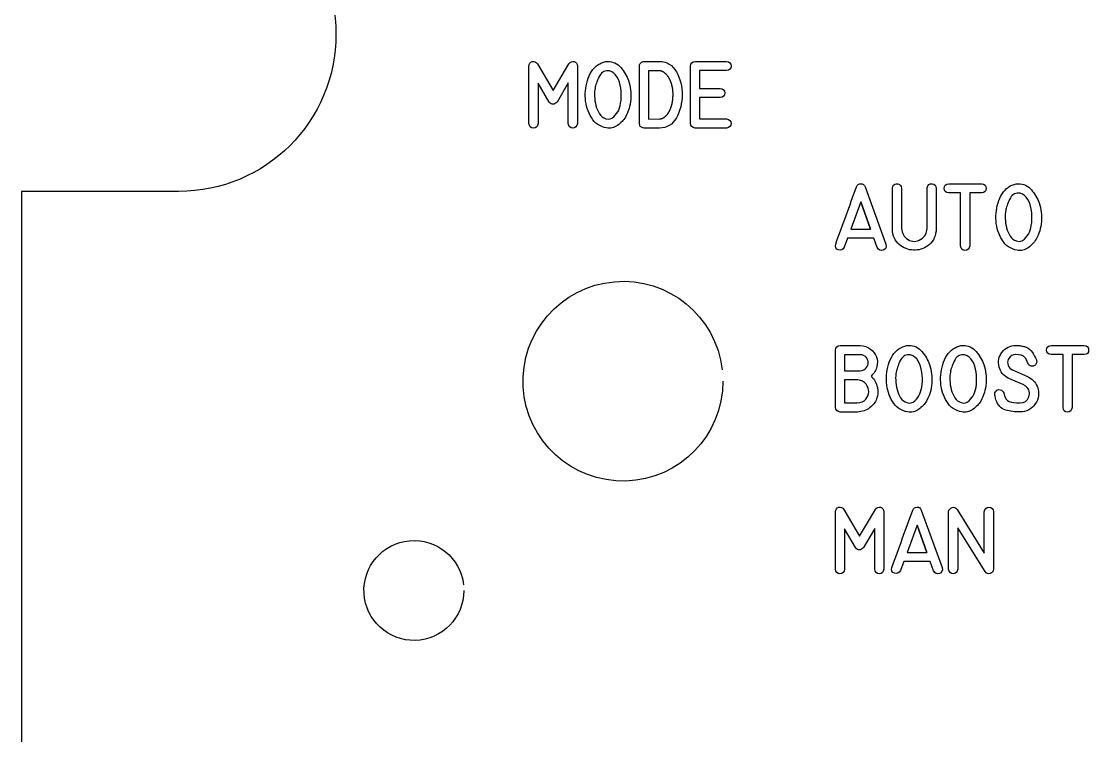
# Model space of a CAD drawing. Extents: x -85 to 801, y 107 to 738.
# Drawn here: x 368.8 to 561.1, y 306 to 434.7 of the extents above; entities that cross this region are included whole.
import ezdxf

# ---------------------------------------------------------------- set-up
doc = ezdxf.new("R2010")
doc.units = 0
doc.layers.add('Layer_1', color=7, linetype='CONTINUOUS')

msp = doc.modelspace()

# ---------------------------------------------------------------- linework, layer by layer
at = {"layer": 'Layer_1', "color": 7}
for points in [[(461.767663, 427.039143), (464.586009, 422.19343), (467.433666, 427.039143)], [(480.963146, 427.437581), (483.722901, 427.437581)], [(480.969269, 427.437411), (480.963146, 427.437581)], [(490.156498, 427.437581), (495.828369, 427.437581)], [(460.226636, 416.257909), (460.226636, 426.605556)], [(468.962957, 426.605556), (468.963156, 416.257909)], [(480.148724, 416.269616), (480.143055, 416.269616), (480.148724, 426.617263)], [(483.706176, 425.769052), (481.77258, 425.769052), (481.77258, 417.073748), (481.77258, 417.073748), (483.722901, 417.089934)], [(489.324472, 416.269616), (489.324472, 426.617263)], [(495.828369, 425.802813), (490.970948, 425.802813), (490.970948, 422.597735), (494.674072, 422.597735)], [(463.877235, 420.136809), (461.879178, 423.55868), (461.884847, 416.257909)], [(467.310813, 416.257909), (467.310813, 423.576255), (465.301049, 420.136809)], [(494.674072, 420.933685), (490.970948, 420.933685), (490.970948, 417.084066), (495.828369, 417.084066)], [(483.722901, 415.437591), (480.963146, 415.437591), (480.974485, 415.437591), (480.963146, 415.437591)], [(495.828369, 415.437591), (490.156498, 415.437591)], [(397.110813, 404.019836), (368.764469, 404.019836), (368.764469, 399.617972), (368.764469, 197.232236), (397.110813, 197.232236)], [(520.798224, 404.860025), (524.554101, 394.500671)], [(525.709134, 397.237096), (525.709134, 397.354167), (525.709134, 404.578772)], [(527.361392, 404.578772), (527.361392, 397.354167)], [(531.961002, 397.354252), (531.961002, 404.578857)], [(533.607109, 404.578828), (533.606797, 397.354167)], [(535.856825, 405.39909), (541.804082, 405.39909)], [(538.007216, 394.219417), (538.007216, 403.746746), (535.856825, 403.746746)], [(541.804082, 403.746746), (539.659559, 403.746746), (539.659559, 394.219417)], [(533.606797, 397.354167), (533.606797, 397.237096)], [(523.001367, 393.926457), (522.397843, 395.602214), (517.622457, 395.602214), (517.036507, 393.967474)], [(515.443748, 365.078296), (515.443748, 375.431811)], [(516.275773, 376.263836), (519.913757, 376.263836)], [(547.968104, 376.263241), (548.612646, 376.246233)], [(554.319978, 376.263836), (560.267235, 376.263836)], [(519.913757, 374.599786), (517.10125, 374.599786), (517.10125, 371.711112), (519.931332, 371.711112)], [(548.829298, 374.54142), (548.448435, 374.605767), (547.90937, 374.622775)], [(556.470369, 365.084164), (556.470369, 374.611493), (554.319978, 374.611493)], [(560.267235, 374.611493), (558.122712, 374.611493), (558.122712, 365.084164)], [(547.223726, 371.903924), (547.288072, 371.874728), (547.358372, 371.845531), (550.066082, 370.650557)], [(519.462595, 370.064636), (517.10125, 370.064636), (517.10125, 365.922057), (519.392268, 365.922057)], [(549.403654, 369.144227), (546.690756, 370.333672), (546.602882, 370.380444)], [(550.066082, 370.650557), (550.159909, 370.609455), (550.265357, 370.556731), (550.359184, 370.504006)], [(545.777178, 367.720668), (545.794186, 367.667943)], [(519.409956, 364.263846), (519.392948, 364.263846), (516.275773, 364.263846)], [(515.443748, 335.950441), (515.443748, 346.298088)], [(516.984746, 346.731676), (519.803093, 341.885991), (522.65075, 346.731676)], [(524.180069, 346.298088), (524.180239, 335.950441)], [(530.930211, 346.591049), (534.686088, 336.231694)], [(535.840384, 335.938706), (535.840384, 346.286353)], [(537.35794, 346.725808), (542.27982, 338.82154), (542.27982, 346.286353)], [(543.932164, 346.286353), (543.932164, 335.938706)], [(519.09429, 339.829342), (517.096261, 343.251213), (517.101931, 335.950441)], [(522.527896, 335.950441), (522.527896, 343.268787), (520.518132, 339.829342)], [(542.41458, 335.505118), (537.492728, 343.397707), (537.492728, 335.938706)], [(533.133354, 335.65748), (532.52983, 337.333238), (527.754444, 337.333238), (527.168494, 335.698498)]]:
    msp.add_lwpolyline(points, dxfattribs=at)
for points in [[(474.465118, 425.773502)], [(495.828369, 425.802813)], [(478.162375, 423.9864)], [(521.800186, 397.248718), (520.018951, 402.17057), (518.225981, 397.248718)], [(520.018951, 402.17057), (521.800186, 397.248718)], [(548.460369, 403.735011)], [(552.157597, 401.947909)], [(515.495509, 394.529953)], [(538.007216, 394.219417)], [(519.913757, 374.599786)], [(528.720435, 374.599757)], [(538.493839, 374.599757)], [(532.417663, 372.812683)], [(542.191068, 372.812683)], [(556.470369, 365.084164)], [(531.932173, 338.979742), (530.15091, 343.901594), (528.357969, 338.979742)], [(530.15091, 343.901594), (531.932173, 338.979742)], [(525.627496, 336.260976)]]:
    msp.add_lwpolyline(points, close=True, dxfattribs=at)
for points in [[(397.110813, 460.712211), (412.814835, 460.712211), (425.457184, 448.069975), (425.457184, 432.366038)], [(425.457184, 432.366038), (425.457184, 416.662101), (412.814835, 404.019836), (397.110813, 404.019836)], [(460.226636, 426.605556), (460.257817, 427.054772), (460.45508, 427.322343), (460.818425, 427.408271)], [(460.818425, 427.408271), (461.181713, 427.498224), (461.498126, 427.375181), (461.767663, 427.039143)], [(467.433666, 427.039143), (467.703203, 427.375087), (468.015704, 427.498129), (468.371169, 427.408271)], [(468.371169, 427.408271), (468.730545, 427.318507), (468.927808, 427.050935), (468.962957, 426.605556)], [(470.90262, 424.431723), (471.336208, 425.627036), (472.02566, 426.496176), (472.970976, 427.039143)], [(472.970976, 427.039143), (473.431909, 427.304769), (473.914328, 427.437581), (474.418233, 427.437581)], [(474.418233, 427.437581), (475.379159, 427.437581), (476.164318, 427.074302), (476.77371, 426.347745)], [(480.143055, 426.664035), (480.154394, 426.878882), (480.238394, 427.060517), (480.395055, 427.208939)], [(480.395055, 427.208939), (480.555118, 427.361254), (480.746523, 427.437411), (480.969269, 427.437411)], [(483.722901, 427.437581), (485.094, 427.437581), (486.121342, 426.81258), (486.804926, 425.562576)], [(489.324472, 426.617263), (489.39874, 427.132885), (489.676082, 427.406324), (490.156498, 427.437581)], [(495.828369, 427.437581), (496.37914, 427.394683), (496.65258, 427.119288), (496.648687, 426.611395)], [(474.465118, 425.773531), (473.746365, 425.773531), (473.201443, 425.386809), (472.83035, 424.613367)], [(474.734693, 425.738353), (474.656646, 425.761786), (474.566787, 425.773502), (474.465118, 425.773502)], [(476.117518, 424.619235), (475.793291, 425.205156), (475.33235, 425.578195), (474.734693, 425.738353)], [(476.77371, 426.347745), (477.383083, 425.62508), (477.845972, 424.837965), (478.162375, 423.9864)], [(480.148724, 426.617263), (480.144945, 426.628602), (480.143055, 426.644192), (480.143055, 426.664035)], [(483.728854, 425.769052), (483.721294, 425.769052), (483.713735, 425.769052), (483.706176, 425.769052)], [(483.75805, 425.769052), (483.746712, 425.769052), (483.73698, 425.769052), (483.728854, 425.769052)], [(483.863499, 425.763383), (483.840066, 425.767162), (483.804917, 425.769052), (483.75805, 425.769052)], [(483.968948, 425.746375), (483.898649, 425.757713), (483.863499, 425.763383), (483.863499, 425.763383)], [(484.01572, 425.723698), (484.000602, 425.731257), (483.985011, 425.738816), (483.968948, 425.746375)], [(484.068444, 425.712359), (484.04898, 425.716139), (484.031405, 425.719918), (484.01572, 425.723698)], [(484.179846, 425.671257), (484.129011, 425.690721), (484.091877, 425.704422), (484.068444, 425.712359)], [(484.291247, 425.630154), (484.276129, 425.637713), (484.238995, 425.651414), (484.179846, 425.671257)], [(484.396696, 425.57743), (484.396696, 425.57743), (484.361546, 425.595005), (484.291247, 425.630154)], [(484.502145, 425.513083), (484.424098, 425.55995), (484.388948, 425.581398), (484.396696, 425.57743)], [(484.613546, 425.436831), (484.523594, 425.495414), (484.48646, 425.520831), (484.502145, 425.513083)], [(484.724948, 425.348957), (484.68583, 425.380139), (484.648696, 425.40943), (484.613546, 425.436831)], [(484.83635, 425.261083), (484.808948, 425.280548), (484.771814, 425.309839), (484.724948, 425.348957)], [(484.935846, 425.161587), (484.904665, 425.196737), (484.871499, 425.229902), (484.83635, 425.261083)], [(485.041294, 425.050186), (485.017861, 425.077587), (484.982712, 425.114721), (484.935846, 425.161587)], [(485.146743, 424.933115), (485.099877, 424.987729), (485.064728, 425.026753), (485.041294, 425.050186)], [(486.804926, 425.562576), (487.488529, 424.312573), (487.830331, 422.937572), (487.830331, 421.437572)], [(496.648687, 426.611395), (496.648687, 426.10749), (496.375247, 425.837962), (495.828369, 425.802813)], [(470.392838, 420.746173), (470.303074, 422.007893), (470.473002, 423.236409), (470.90262, 424.431723)], [(472.83035, 424.613367), (472.46315, 423.839924), (472.230728, 423.179764), (472.133083, 422.632885)], [(476.767899, 422.65046), (476.658482, 423.380929), (476.441688, 424.037187), (476.117518, 424.619235)], [(478.162375, 423.9864), (478.521751, 422.904378), (478.65651, 421.781339), (478.566652, 420.617282)], [(485.24057, 424.804139), (485.233011, 424.811698), (485.201735, 424.85469), (485.146743, 424.933115)], [(485.340066, 424.669493), (485.320602, 424.704643), (485.287436, 424.749524), (485.24057, 424.804139)], [(485.357074, 424.634343), (485.349515, 424.645682), (485.343846, 424.657398), (485.340066, 424.669493)], [(485.379751, 424.599194), (485.372192, 424.610532), (485.364633, 424.622249), (485.357074, 424.634343)], [(485.426523, 424.528894), (485.418964, 424.544013), (485.403373, 424.567446), (485.379751, 424.599194)], [(485.443531, 424.487792), (485.439751, 424.50291), (485.434082, 424.516611), (485.426523, 424.528894)], [(485.472728, 424.452643), (485.461389, 424.463981), (485.451657, 424.475698), (485.443531, 424.487792)], [(485.519499, 424.376391), (485.48435, 424.431005), (485.468759, 424.456422), (485.472728, 424.452643)], [(485.566271, 424.294469), (485.542838, 424.333587), (485.527247, 424.360894), (485.519499, 424.376391)], [(485.583279, 424.253367), (485.57572, 424.268485), (485.57005, 424.282186), (485.566271, 424.294469)], [(485.605956, 424.218217), (485.598397, 424.229556), (485.590838, 424.241272), (485.583279, 424.253367)], [(485.647058, 424.130343), (485.63194, 424.169461), (485.618239, 424.198753), (485.605956, 424.218217)], [(485.682208, 424.048422), (485.66709, 424.08754), (485.655373, 424.114847), (485.647058, 424.130343)], [(485.72331, 423.960548), (485.708192, 423.999666), (485.694491, 424.028957), (485.682208, 424.048422)], [(485.740318, 423.913776), (485.732759, 423.928894), (485.72709, 423.944485), (485.72331, 423.960548)], [(485.762995, 423.872674), (485.755436, 423.884013), (485.747877, 423.897713), (485.740318, 423.913776)], [(485.774334, 423.81995), (485.770554, 423.839414), (485.766775, 423.856989), (485.762995, 423.872674)], [(485.797011, 423.778847), (485.789452, 423.790186), (485.781893, 423.803887), (485.774334, 423.81995)], [(485.832161, 423.68502), (485.817043, 423.724139), (485.805326, 423.755414), (485.797011, 423.778847)], [(485.86731, 423.585524), (485.863531, 423.596863), (485.851814, 423.630028), (485.832161, 423.68502)], [(485.878649, 423.5328), (485.874869, 423.552265), (485.87109, 423.569839), (485.86731, 423.585524)], [(485.901326, 423.491698), (485.893767, 423.503036), (485.886208, 423.516737), (485.878649, 423.5328)], [(485.930523, 423.392202), (485.922964, 423.419603), (485.913231, 423.452769), (485.901326, 423.491698)], [(485.95972, 423.292706), (485.92457, 423.398154), (485.914838, 423.43132), (485.930523, 423.392202)], [(485.971058, 423.234028), (485.963499, 423.253493), (485.95972, 423.273052), (485.95972, 423.292706)], [(485.988066, 423.187257), (485.984287, 423.202375), (485.978617, 423.217965), (485.971058, 423.234028)], [(485.999405, 423.12858), (485.995625, 423.148044), (485.991846, 423.167603), (485.988066, 423.187257)], [(486.016413, 423.081808), (486.008854, 423.096926), (486.003184, 423.112517), (485.999405, 423.12858)], [(472.133083, 422.632885), (472.058816, 422.234447), (472.031509, 421.752028), (472.051162, 421.185628)], [(472.051162, 421.185628), (472.070627, 420.619228), (472.152643, 420.058687), (472.297209, 419.504003)], [(476.820624, 420.46492), (476.898671, 421.195389), (476.881096, 421.923902), (476.767899, 422.65046)], [(486.03342, 422.982312), (486.025861, 423.029178), (486.020192, 423.062343), (486.016413, 423.081808)], [(486.062617, 422.876863), (486.047499, 422.923729), (486.037767, 422.958879), (486.03342, 422.982312)], [(486.079625, 422.765461), (486.075846, 422.792863), (486.070176, 422.829997), (486.062617, 422.876863)], [(486.096633, 422.65406), (486.092854, 422.681461), (486.087184, 422.718595), (486.079625, 422.765461)], [(486.102302, 422.595383), (486.098523, 422.614847), (486.096633, 422.634406), (486.096633, 422.65406)], [(486.113641, 422.548611), (486.109861, 422.563729), (486.106082, 422.57932), (486.102302, 422.595383)], [(486.136318, 422.437209), (486.128759, 422.484076), (486.1212, 422.521209), (486.113641, 422.548611)], [(486.136318, 422.378532), (486.136318, 422.397997), (486.136318, 422.417556), (486.136318, 422.437209)], [(486.147657, 422.325808), (486.143877, 422.340926), (486.140098, 422.358501), (486.136318, 422.378532)], [(486.158995, 422.214406), (486.158995, 422.241808), (486.155216, 422.278942), (486.147657, 422.325808)], [(486.164665, 422.108957), (486.164665, 422.155824), (486.162775, 422.190973), (486.158995, 422.214406)], [(486.176003, 421.985934), (486.176003, 422.013335), (486.172224, 422.054343), (486.164665, 422.108957)], [(486.181672, 421.880485), (486.181672, 421.927351), (486.179783, 421.962501), (486.176003, 421.985934)], [(486.193011, 421.763414), (486.193011, 421.786847), (486.189231, 421.825871), (486.181672, 421.880485)], [(486.181672, 421.136674), (486.185452, 421.156139), (486.189231, 421.177587), (486.193011, 421.20102)], [(486.193011, 421.704737), (486.193011, 421.724202), (486.193011, 421.743761), (486.193011, 421.763414)], [(486.193011, 421.652013), (486.193011, 421.667131), (486.193011, 421.684706), (486.193011, 421.704737)], [(486.193011, 421.587666), (486.193011, 421.607131), (486.193011, 421.62858), (486.193011, 421.652013)], [(486.19868, 421.534942), (486.19868, 421.554406), (486.196791, 421.571981), (486.193011, 421.587666)], [(486.193011, 421.247792), (486.196791, 421.267257), (486.19868, 421.288706), (486.19868, 421.312139)], [(486.193011, 421.20102), (486.193011, 421.216139), (486.193011, 421.231729), (486.193011, 421.247792)], [(486.19868, 421.476265), (486.19868, 421.495729), (486.19868, 421.515288), (486.19868, 421.534942)], [(486.19868, 421.42354), (486.19868, 421.443005), (486.19868, 421.46058), (486.19868, 421.476265)], [(486.19868, 421.364863), (486.19868, 421.384328), (486.19868, 421.403887), (486.19868, 421.42354)], [(486.19868, 421.312139), (486.19868, 421.327257), (486.19868, 421.344831), (486.19868, 421.364863)], [(487.830331, 421.437572), (487.830331, 419.937591), (487.486583, 418.562598), (486.799087, 417.312595)], [(494.674072, 422.597735), (495.228756, 422.51572), (495.504142, 422.236422), (495.50023, 421.759843)], [(495.50023, 421.759843), (495.50023, 421.287194), (495.224844, 421.011808), (494.674072, 420.933685)], [(464.58034, 419.732504), (464.318627, 419.721165), (464.084258, 419.855934), (463.877235, 420.136809)], [(465.301049, 420.136809), (465.086202, 419.878989), (464.845965, 419.74422), (464.58034, 419.732504)], [(471.476835, 417.318435), (470.847921, 418.345786), (470.486589, 419.488365), (470.392838, 420.746173)], [(472.297209, 419.504003), (472.441776, 418.953213), (472.65857, 418.455165), (472.947591, 418.009861)], [(476.398743, 418.695392), (476.605786, 419.144608), (476.746413, 419.73445), (476.820624, 420.46492)], [(478.566652, 420.617282), (478.480668, 419.453206), (478.162309, 418.390706), (477.611575, 417.42978)], [(485.833011, 419.16206), (485.84435, 419.197209), (485.854082, 419.228485), (485.862208, 419.255887)], [(485.862208, 419.255887), (485.865987, 419.271005), (485.869767, 419.286595), (485.873546, 419.302658)], [(485.873546, 419.302658), (485.881106, 419.317776), (485.888665, 419.335351), (485.896224, 419.355383)], [(485.896224, 419.355383), (485.881106, 419.316265), (485.890838, 419.34943), (485.92542, 419.454879)], [(485.92542, 419.454879), (485.93298, 419.474343), (485.944696, 419.507509), (485.96057, 419.554375)], [(485.96057, 419.554375), (485.96057, 419.569493), (485.96246, 419.585083), (485.966239, 419.601146)], [(485.966239, 419.601146), (485.973798, 419.620611), (485.979468, 419.64017), (485.983247, 419.659824)], [(485.983247, 419.659824), (485.987027, 419.674942), (485.990806, 419.690532), (485.994586, 419.706595)], [(485.994586, 419.706595), (485.998365, 419.72606), (486.004035, 419.745619), (486.011594, 419.765272)], [(486.011594, 419.765272), (486.011594, 419.776611), (486.013483, 419.790312), (486.017263, 419.806375)], [(486.017263, 419.806375), (486.024822, 419.825839), (486.030491, 419.845398), (486.034271, 419.865052)], [(486.034271, 419.865052), (486.03805, 419.892454), (486.04372, 419.929587), (486.051279, 419.976454)], [(486.051279, 419.976454), (486.051279, 419.991572), (486.053169, 420.007162), (486.056948, 420.023225)], [(486.056948, 420.023225), (486.064507, 420.04269), (486.070176, 420.062249), (486.073956, 420.081902)], [(486.073956, 420.081902), (486.073956, 420.09702), (486.075846, 420.112611), (486.079625, 420.128674)], [(486.079625, 420.128674), (486.083405, 420.148139), (486.087184, 420.167698), (486.090964, 420.187351)], [(486.090964, 420.187351), (486.094743, 420.214753), (486.100413, 420.251887), (486.107972, 420.298753)], [(486.107972, 420.298753), (486.107972, 420.313871), (486.109861, 420.331446), (486.113641, 420.351477)], [(486.113641, 420.351477), (486.1212, 420.370942), (486.126869, 420.390501), (486.130649, 420.410154)], [(486.130649, 420.410154), (486.130649, 420.437556), (486.134428, 420.47469), (486.141987, 420.521556)], [(486.141987, 420.568328), (486.145767, 420.587792), (486.149546, 420.609241), (486.153326, 420.632674)], [(486.141987, 420.521556), (486.141987, 420.536674), (486.141987, 420.552265), (486.141987, 420.568328)], [(486.153326, 420.632674), (486.160885, 420.67954), (486.164665, 420.716674), (486.164665, 420.744076)], [(486.164665, 420.744076), (486.168444, 420.771477), (486.170334, 420.808611), (486.170334, 420.855477)], [(486.170334, 420.855477), (486.174113, 420.882879), (486.176003, 420.921902), (486.176003, 420.972548)], [(486.176003, 420.972548), (486.179783, 420.99995), (486.181672, 421.037083), (486.181672, 421.08395)], [(486.181672, 421.08395), (486.181672, 421.103414), (486.181672, 421.120989), (486.181672, 421.136674)], [(472.947591, 418.009861), (473.236649, 417.56845), (473.615556, 417.27548), (474.084312, 417.130951)], [(474.084312, 417.130951), (474.631172, 416.959172), (475.101874, 417.066595), (475.496419, 417.453222)], [(475.496419, 417.453222), (475.894857, 417.843836), (476.195631, 418.257893), (476.398743, 418.695392)], [(477.611575, 417.42978), (477.263934, 416.832123), (476.789329, 416.324306), (476.187761, 415.906328)], [(484.482302, 417.312737), (484.489861, 417.320296), (484.499594, 417.327855), (484.511499, 417.335414)], [(484.511499, 417.335414), (484.546649, 417.358847), (484.564224, 417.370564), (484.564224, 417.370564)], [(484.564224, 417.370564), (484.571783, 417.374343), (484.579342, 417.378123), (484.586901, 417.381902)], [(484.586901, 417.381902), (484.598239, 417.389461), (484.609956, 417.39702), (484.62205, 417.40458)], [(484.62205, 417.40458), (484.629609, 417.408359), (484.637169, 417.414028), (484.644728, 417.421587)], [(484.644728, 417.421587), (484.652287, 417.429146), (484.662019, 417.436706), (484.673924, 417.444265)], [(484.673924, 417.444265), (484.681483, 417.448044), (484.689043, 417.451824), (484.696602, 417.455603)], [(484.696602, 417.455603), (484.704161, 417.463162), (484.713893, 417.470721), (484.725798, 417.47828)], [(484.725798, 417.47828), (484.733357, 417.485839), (484.752917, 417.50143), (484.784476, 417.525052)], [(484.784476, 417.525052), (484.815657, 417.556233), (484.831247, 417.571824), (484.831247, 417.571824)], [(484.831247, 417.571824), (484.838806, 417.579383), (484.846365, 417.586942), (484.853924, 417.594501)], [(484.853924, 417.594501), (484.861483, 417.60206), (484.871216, 417.611792), (484.883121, 417.623698)], [(484.883121, 417.623698), (484.89068, 417.631257), (484.898239, 417.638816), (484.905798, 417.646375)], [(484.905798, 417.646375), (484.913357, 417.653934), (484.92309, 417.663666), (484.934995, 417.675572)], [(484.934995, 417.675572), (484.946334, 417.683131), (484.963909, 417.698721), (484.98772, 417.722343)], [(484.98772, 417.722343), (484.995279, 417.729902), (485.002838, 417.737461), (485.010397, 417.74502)], [(485.010397, 417.74502), (485.017956, 417.75258), (485.027688, 417.762312), (485.039594, 417.774217)], [(485.039594, 417.774217), (485.047153, 417.781776), (485.054712, 417.789335), (485.062271, 417.796894)], [(485.062271, 417.796894), (485.06983, 417.808233), (485.079562, 417.81995), (485.091468, 417.832044)], [(485.091468, 417.832044), (485.138334, 417.894595), (485.153924, 417.914154), (485.138239, 417.890721)], [(485.138239, 417.890721), (485.165641, 417.918123), (485.183216, 417.939572), (485.190964, 417.955068)], [(485.190964, 417.955068), (485.226113, 418.001934), (485.241704, 418.023383), (485.237735, 418.019414)], [(485.237735, 418.019414), (485.245294, 418.030753), (485.252854, 418.040485), (485.260413, 418.048611)], [(485.260413, 418.048611), (485.267972, 418.05995), (485.277704, 418.071666), (485.289609, 418.083761)], [(485.289609, 418.083761), (485.297169, 418.095099), (485.302838, 418.106816), (485.306617, 418.11891)], [(485.306617, 418.11891), (485.314176, 418.130249), (485.323909, 418.141965), (485.335814, 418.15406)], [(485.335814, 418.15406), (485.339594, 418.165398), (485.345263, 418.177115), (485.352822, 418.189209)], [(485.352822, 418.189209), (485.364161, 418.204328), (485.373893, 418.218028), (485.382019, 418.230312)], [(485.382019, 418.230312), (485.405452, 418.261493), (485.421043, 418.284926), (485.428791, 418.300611)], [(485.428791, 418.300611), (485.43635, 418.31195), (485.442019, 418.323666), (485.445798, 418.335761)], [(485.445798, 418.335761), (485.453357, 418.350879), (485.46309, 418.36458), (485.474995, 418.376863)], [(485.474995, 418.376863), (485.482554, 418.388202), (485.488224, 418.399918), (485.492003, 418.412013)], [(485.492003, 418.412013), (485.499562, 418.427131), (485.509294, 418.440831), (485.5212, 418.453115)], [(485.5212, 418.453115), (485.528759, 418.47258), (485.540476, 418.497997), (485.55635, 418.529367)], [(485.55635, 418.529367), (485.563909, 418.540706), (485.569578, 418.554406), (485.573357, 418.570469)], [(485.573357, 418.570469), (485.580917, 418.585587), (485.590649, 418.601178), (485.602554, 418.617241)], [(485.602554, 418.617241), (485.610113, 418.62858), (485.615783, 418.640296), (485.619562, 418.652391)], [(485.619562, 418.652391), (485.627121, 418.667509), (485.636854, 418.683099), (485.648759, 418.699162)], [(485.648759, 418.699162), (485.652539, 418.710501), (485.656318, 418.724202), (485.660098, 418.740265)], [(485.660098, 418.740265), (485.667657, 418.755383), (485.675216, 418.770973), (485.682775, 418.787036)], [(485.682775, 418.787036), (485.694113, 418.806501), (485.707814, 418.835792), (485.723877, 418.87491)], [(485.723877, 418.87491), (485.762995, 418.972611), (485.776696, 419.003887), (485.76498, 418.968737)], [(485.76498, 418.968737), (485.768759, 418.980076), (485.772539, 418.993776), (485.776318, 419.009839)], [(485.776318, 419.009839), (485.783877, 419.029304), (485.791436, 419.046879), (485.798995, 419.062564)], [(485.798995, 419.062564), (485.802775, 419.077682), (485.806554, 419.093272), (485.810334, 419.109335)], [(485.810334, 419.109335), (485.817893, 419.124454), (485.825452, 419.142028), (485.833011, 419.16206)], [(461.035219, 415.443458), (460.535225, 415.447238), (460.265698, 415.718721), (460.226636, 416.257909)], [(461.884847, 416.257909), (461.822296, 415.714942), (461.539087, 415.443458), (461.035219, 415.443458)], [(468.131131, 415.437591), (467.666287, 415.44137), (467.392847, 415.714809), (467.310813, 416.257909)], [(468.963156, 416.257909), (468.877172, 415.71103), (468.59983, 415.437591), (468.131131, 415.437591)], [(474.195572, 415.466872), (473.011975, 415.673915), (472.105729, 416.291102), (471.476835, 417.318435)], [(476.187761, 415.906328), (475.586192, 415.488369), (474.922129, 415.341883), (474.195572, 415.466872)], [(480.752249, 415.47274), (480.345987, 415.570441), (480.144813, 415.836066), (480.148724, 416.269616)], [(480.963146, 415.437591), (480.834265, 415.457055), (480.763965, 415.468772), (480.752249, 415.47274)], [(486.799087, 417.312595), (486.115483, 416.062592), (485.090088, 415.437591), (483.722901, 415.437591)], [(483.722901, 417.089934), (483.73046, 417.089934), (483.738019, 417.089934), (483.745578, 417.089934)], [(483.745578, 417.089934), (483.753137, 417.089934), (483.762869, 417.089934), (483.774775, 417.089934)], [(483.774775, 417.089934), (483.782334, 417.089934), (483.788003, 417.089934), (483.791783, 417.089934)], [(483.791783, 417.089934), (483.799342, 417.093713), (483.809074, 417.095603), (483.82098, 417.095603)], [(483.82098, 417.095603), (483.828539, 417.095603), (483.836098, 417.095603), (483.843657, 417.095603)], [(483.843657, 417.095603), (483.854995, 417.099383), (483.866712, 417.101272), (483.878806, 417.101272)], [(483.878806, 417.101272), (483.886365, 417.101272), (483.893924, 417.101272), (483.901483, 417.101272)], [(483.901483, 417.101272), (483.909043, 417.105052), (483.918775, 417.106942), (483.93068, 417.106942)], [(483.93068, 417.106942), (483.938239, 417.106942), (483.945798, 417.106942), (483.953357, 417.106942)], [(483.953357, 417.106942), (483.960917, 417.110721), (483.970649, 417.112611), (483.982554, 417.112611)], [(483.982554, 417.112611), (483.997672, 417.12017), (484.013263, 417.12395), (484.029326, 417.12395)], [(484.029326, 417.12395), (484.036885, 417.12395), (484.044444, 417.125839), (484.052003, 417.129619)], [(484.052003, 417.129619), (484.059562, 417.137178), (484.069294, 417.142847), (484.0812, 417.146627)], [(484.0812, 417.146627), (484.088759, 417.146627), (484.096318, 417.146627), (484.103877, 417.146627)], [(484.103877, 417.146627), (484.115216, 417.150406), (484.126932, 417.154186), (484.139027, 417.157965)], [(484.139027, 417.157965), (484.146586, 417.157965), (484.154145, 417.159855), (484.161704, 417.163635)], [(484.161704, 417.163635), (484.169263, 417.167414), (484.178995, 417.171194), (484.190901, 417.174973)], [(484.190901, 417.174973), (484.214334, 417.182532), (484.231909, 417.190091), (484.243625, 417.19765)], [(484.243625, 417.19765), (484.313924, 417.221083), (484.333483, 417.228643), (484.302302, 417.220328)], [(484.302302, 417.220328), (484.309861, 417.220328), (484.31742, 417.222217), (484.32498, 417.225997)], [(484.32498, 417.225997), (484.332539, 417.233556), (484.342271, 417.239225), (484.354176, 417.243005)], [(484.354176, 417.243005), (484.389326, 417.266438), (484.404917, 417.27617), (484.400948, 417.272202)], [(484.400948, 417.272202), (484.440066, 417.291666), (484.459625, 417.301398), (484.459625, 417.301398)], [(484.459625, 417.301398), (484.467184, 417.305178), (484.474743, 417.308957), (484.482302, 417.312737)], [(490.156498, 415.437591), (489.66822, 415.500142), (489.390879, 415.777483), (489.324472, 416.269616)], [(495.828369, 417.084066), (496.37914, 417.00205), (496.654526, 416.726665), (496.654526, 416.257909)], [(496.654526, 416.257909), (496.654526, 415.789153), (496.37914, 415.515713), (495.828369, 415.437591)], [(517.370513, 399.692069), (517.999408, 401.414721), (518.628312, 403.137373), (519.257225, 404.860025)], [(519.257225, 404.860025), (519.386107, 405.21549), (519.641962, 405.395178), (520.024791, 405.39909)], [(520.024791, 405.39909), (520.4076, 405.402869), (520.665411, 405.223181), (520.798224, 404.860025)], [(525.709134, 404.578772), (525.709134, 404.695937), (525.730583, 404.801405), (525.77348, 404.895175)], [(525.77348, 404.895175), (525.960945, 405.305329), (526.271499, 405.467443), (526.705143, 405.381515)], [(526.705143, 405.381515), (527.142643, 405.295531), (527.361392, 405.02795), (527.361392, 404.578772)], [(531.961002, 404.578857), (531.961002, 404.649156), (531.964781, 404.70188), (531.97234, 404.73703)], [(531.97234, 404.73703), (532.062104, 405.217502), (532.35702, 405.434306), (532.85709, 405.387439)], [(532.85709, 405.387439), (533.357102, 405.340573), (533.607109, 405.071036), (533.607109, 404.578828)], [(535.036507, 404.567065), (535.040287, 405.074882), (535.313726, 405.352224), (535.856825, 405.39909)], [(535.856825, 403.746746), (535.309946, 403.789644), (535.036507, 404.063083), (535.036507, 404.567065)], [(541.804082, 405.39909), (542.343118, 405.356192), (542.612636, 405.07885), (542.612636, 404.567065)], [(542.612636, 404.567065), (542.616416, 404.059247), (542.346898, 403.785808), (541.804082, 403.746746)], [(544.897814, 402.393231), (545.33142, 403.588545), (546.020872, 404.457685), (546.96617, 405.000652)], [(546.96617, 405.000652), (547.427121, 405.266277), (547.90955, 405.39909), (548.413455, 405.39909)], [(548.413455, 405.39909), (549.374381, 405.39909), (550.159531, 405.035811), (550.768904, 404.309254)], [(550.768904, 404.309254), (551.378277, 403.586589), (551.841175, 402.799474), (552.157597, 401.947909)], [(544.38806, 398.707682), (544.298296, 399.969402), (544.468214, 401.197918), (544.897814, 402.393231)], [(546.825572, 402.574876), (546.458372, 401.801433), (546.22595, 401.141282), (546.128306, 400.594422)], [(548.460312, 403.735039), (547.741578, 403.735039), (547.196665, 403.348318), (546.825572, 402.574876)], [(548.729943, 403.699861), (548.651896, 403.723294), (548.562038, 403.735011), (548.460369, 403.735011)], [(550.11274, 402.580743), (549.788532, 403.166683), (549.3276, 403.539723), (548.729943, 403.699861)], [(550.76315, 400.611997), (550.653732, 401.342466), (550.436929, 401.998715), (550.11274, 402.580743)], [(552.157597, 401.947909), (552.516973, 400.865887), (552.651732, 399.742847), (552.561874, 398.578791)], [(546.128306, 400.594422), (546.054038, 400.195984), (546.026731, 399.713556), (546.046384, 399.147137)], [(550.815874, 398.426428), (550.893921, 399.156898), (550.876346, 399.88542), (550.76315, 400.611997)], [(515.495509, 394.529953), (516.12051, 396.252605), (516.745512, 397.97331), (517.370513, 399.692069)], [(545.472057, 395.279972), (544.843143, 396.307304), (544.481811, 397.449874), (544.38806, 398.707682)], [(546.046384, 399.147137), (546.065849, 398.580737), (546.147865, 398.020195), (546.292431, 397.465512)], [(550.393994, 396.656901), (550.601036, 397.106135), (550.741663, 397.695978), (550.815874, 398.426428)], [(552.561874, 398.578791), (552.47589, 397.414734), (552.157531, 396.352233), (551.606797, 395.391288)], [(526.957172, 394.453899), (526.191553, 395.090617), (525.77554, 396.01835), (525.709134, 397.237096)], [(527.361392, 397.354167), (527.419975, 396.455735), (527.814501, 395.783868), (528.54497, 395.338564)], [(530.85943, 395.397241), (531.222699, 395.612069), (531.488324, 395.889411), (531.656306, 396.229266)], [(531.656306, 396.229266), (531.828085, 396.569102), (531.92965, 396.944098), (531.961002, 397.354252)], [(533.58412, 396.885543), (533.420088, 395.69023), (532.929855, 394.807417), (532.11342, 394.237106)], [(533.606797, 397.237096), (533.595458, 397.041789), (533.587899, 396.924605), (533.58412, 396.885543)], [(546.292431, 397.465512), (546.436998, 396.914721), (546.653802, 396.416674), (546.942841, 395.97137)], [(549.491669, 395.414731), (549.890107, 395.805345), (550.190882, 396.219402), (550.393994, 396.656901)], [(515.970113, 393.481134), (515.509181, 393.652913), (515.35098, 394.00252), (515.495509, 394.529953)], [(524.554101, 394.500671), (524.671266, 393.94988), (524.503294, 393.594406), (524.050186, 393.434249)], [(529.500132, 393.44023), (528.574356, 393.479348), (527.726702, 393.817238), (526.957172, 394.453899)], [(528.54497, 395.338564), (529.279351, 394.893241), (530.050838, 394.9128), (530.85943, 395.397241)], [(548.190794, 393.428409), (547.007197, 393.635433), (546.100951, 394.25262), (545.472057, 395.279972)], [(546.942841, 395.97137), (547.231899, 395.529959), (547.610806, 395.236989), (548.079562, 395.09246)], [(548.079562, 395.09246), (548.626422, 394.920491), (549.097124, 395.027915), (549.491669, 395.414731)], [(551.606797, 395.391288), (551.259137, 394.793631), (550.784532, 394.285824), (550.182983, 393.867865)], [(517.036507, 393.967474), (516.78651, 393.475285), (516.431046, 393.313172), (515.970113, 393.481134)], [(524.050186, 393.434249), (523.597058, 393.273997), (523.247452, 393.438066), (523.001367, 393.926457)], [(532.11342, 394.237106), (531.297005, 393.670706), (530.425909, 393.40508), (529.500132, 393.44023)], [(538.792356, 393.399099), (538.307991, 393.406658), (538.046277, 393.680098), (538.007216, 394.219417)], [(539.659559, 394.219417), (539.569606, 393.664734), (539.280539, 393.391294), (538.792356, 393.399099)], [(550.182983, 393.867865), (549.581414, 393.449887), (548.917351, 393.303402), (548.190794, 393.428409)], [(475.637868, 387.758324), (485.343941, 388.58937), (493.949836, 381.547882), (495.056835, 371.869398)], [(459.202592, 368.799534), (458.648183, 378.525328), (465.931796, 386.927286), (475.637868, 387.758324)], [(515.443748, 375.431811), (515.510079, 375.916176), (515.78742, 376.193518), (516.275773, 376.263836)], [(519.913757, 376.263836), (520.655943, 376.201285), (521.278989, 375.976677), (521.782894, 375.590013)], [(521.782894, 375.590013), (522.290712, 375.203291), (522.642274, 374.736491), (522.837581, 374.189613)], [(525.15788, 373.257978), (525.591487, 374.453291), (526.280939, 375.322431), (527.226236, 375.865398)], [(527.226236, 375.865398), (527.687187, 376.131024), (528.169616, 376.263836), (528.673521, 376.263836)], [(528.673521, 376.263836), (529.634447, 376.263836), (530.419597, 375.900557), (531.02897, 375.174)], [(531.02897, 375.174), (531.638343, 374.451335), (532.101241, 373.66423), (532.417663, 372.812683)], [(534.931313, 373.257978), (535.36492, 374.453291), (536.054372, 375.322431), (536.999669, 375.865398)], [(536.999669, 375.865398), (537.46062, 376.131024), (537.943049, 376.263836), (538.446954, 376.263836)], [(538.446954, 376.263836), (539.40788, 376.263836), (540.19303, 375.900557), (540.802403, 375.174)], [(540.802403, 375.174), (541.411776, 374.451335), (541.874665, 373.66423), (542.191068, 372.812683)], [(544.950539, 372.378472), (544.688806, 373.378479), (544.870441, 374.274964), (545.495443, 375.067928)], [(545.495443, 375.067928), (546.124356, 375.864803), (546.948576, 376.263241), (547.968104, 376.263241)], [(548.612646, 376.246233), (548.823581, 376.207115), (549.026702, 376.168091), (549.222009, 376.129162)], [(549.222009, 376.129162), (549.417317, 376.094013), (549.61458, 376.031556), (549.813798, 375.941792)], [(549.813798, 375.941792), (550.305987, 375.711335), (550.682939, 375.394932), (550.944652, 374.992583)], [(553.49966, 375.431811), (553.503439, 375.939628), (553.776879, 376.21697), (554.319978, 376.263836)], [(554.319978, 374.611493), (553.773099, 374.654391), (553.49966, 374.92783), (553.49966, 375.431811)], [(560.267235, 376.263836), (560.80629, 376.220939), (561.075817, 375.943597), (561.075817, 375.431811)], [(561.075817, 375.431811), (561.079597, 374.923994), (560.810069, 374.650554), (560.267235, 374.611493)], [(520.986019, 374.13102), (520.743827, 374.416186), (520.386406, 374.572441), (519.913757, 374.599786)], [(521.355146, 373.193518), (521.351367, 373.537266), (521.228324, 373.849767), (520.986019, 374.13102)], [(521.009461, 372.232602), (521.247742, 372.533376), (521.36297, 372.853682), (521.355146, 373.193518)], [(522.837581, 374.189613), (523.032888, 373.646646), (523.058306, 373.066573), (522.913833, 372.449395)], [(524.648126, 369.572428), (524.558362, 370.834148), (524.72828, 372.062665), (525.15788, 373.257978)], [(527.085609, 373.439622), (526.718428, 372.66618), (526.486016, 372.006028), (526.388372, 371.459169)], [(528.720378, 374.599786), (528.001644, 374.599786), (527.456721, 374.213065), (527.085609, 373.439622)], [(528.990009, 374.564608), (528.911962, 374.588041), (528.822104, 374.599757), (528.720435, 374.599757)], [(530.372806, 373.44549), (530.048598, 374.03143), (529.587666, 374.404469), (528.990009, 374.564608)], [(531.023216, 371.476743), (530.913798, 372.207213), (530.696995, 372.863461), (530.372806, 373.44549)], [(534.421559, 369.572428), (534.331795, 370.834148), (534.501713, 372.062665), (534.931313, 373.257978)], [(536.859043, 373.439622), (536.491861, 372.66618), (536.259439, 372.006028), (536.161776, 371.459169)], [(538.493811, 374.599786), (537.775058, 374.599786), (537.230135, 374.213065), (536.859043, 373.439622)], [(538.763414, 374.564608), (538.685367, 374.588041), (538.595509, 374.599757), (538.493839, 374.599757)], [(540.146211, 373.44549), (539.822003, 374.03143), (539.361071, 374.404469), (538.763414, 374.564608)], [(540.79662, 371.476743), (540.687203, 372.207213), (540.4704, 372.863461), (540.146211, 373.44549)], [(546.708189, 373.943083), (546.520724, 373.657918), (546.450425, 373.339559), (546.497291, 372.988006)], [(547.90937, 374.622775), (547.385924, 374.615216), (546.985531, 374.388652), (546.708189, 373.943083)], [(549.09292, 374.441924), (549.014872, 374.473106), (548.926998, 374.506271), (548.829298, 374.54142)], [(549.34492, 374.306995), (549.258935, 374.369546), (549.174935, 374.414523), (549.09292, 374.441924)], [(549.825392, 373.715206), (549.712006, 373.953487), (549.551849, 374.15075), (549.34492, 374.306995)], [(550.153502, 373.023808), (550.052022, 373.250372), (549.942652, 373.480838), (549.825392, 373.715206)], [(550.944652, 374.992583), (551.206384, 374.590233), (551.442718, 374.15469), (551.653654, 373.685953)], [(551.706378, 373.533449), (551.749276, 373.342054), (551.729717, 373.168233), (551.647701, 373.011987)], [(551.653654, 373.685953), (551.673118, 373.643055), (551.690693, 373.59222), (551.706378, 373.533449)], [(519.931332, 371.711112), (520.415698, 371.761946), (520.775074, 371.935776), (521.009461, 372.232602)], [(522.913833, 372.449395), (522.773235, 371.83611), (522.429487, 371.271657), (521.882589, 370.756035)], [(526.388372, 371.459169), (526.314104, 371.060731), (526.286797, 370.578302), (526.30645, 370.011883)], [(531.07594, 369.291175), (531.153987, 370.021644), (531.136413, 370.750167), (531.023216, 371.476743)], [(532.417663, 372.812683), (532.77702, 371.730643), (532.91178, 370.607594), (532.82194, 369.443537)], [(536.161776, 371.459169), (536.087509, 371.060731), (536.060202, 370.578302), (536.079855, 370.011883)], [(540.849345, 369.291175), (540.927392, 370.021644), (540.909817, 370.750167), (540.79662, 371.476743)], [(542.191068, 372.812683), (542.550444, 371.730643), (542.685213, 370.607594), (542.595373, 369.443537)], [(546.602882, 370.380444), (545.716167, 370.849181), (545.165386, 371.515191), (544.950539, 372.378472)], [(546.497291, 372.988006), (546.551906, 372.5544), (546.755027, 372.218457), (547.106655, 371.980176)], [(547.106655, 371.980176), (547.121773, 371.968838), (547.139348, 371.955137), (547.15938, 371.939074)], [(547.15938, 371.939074), (547.178844, 371.927735), (547.200293, 371.916019), (547.223726, 371.903924)], [(550.710142, 372.555043), (550.467969, 372.609657), (550.282422, 372.765912), (550.153502, 373.023808)], [(551.378126, 372.684019), (551.174995, 372.539452), (550.952334, 372.49646), (550.710142, 372.555043)], [(551.50115, 372.789468), (551.450315, 372.738633), (551.409307, 372.703483), (551.378126, 372.684019)], [(551.647701, 373.011987), (551.600835, 372.914287), (551.551984, 372.840113), (551.50115, 372.789468)], [(495.173424, 369.823918), (495.173414, 360.082354), (487.423459, 352.108551), (477.685843, 351.831231)], [(520.980151, 369.285335), (520.652031, 369.715011), (520.14618, 369.974778), (519.462595, 370.064636)], [(521.448917, 367.90251), (521.464035, 368.394699), (521.30778, 368.855641), (520.980151, 369.285335)], [(521.882589, 370.756035), (522.484157, 370.123228), (522.859153, 369.439635), (523.007575, 368.705254)], [(525.732123, 366.144718), (525.103209, 367.17205), (524.741877, 368.31462), (524.648126, 369.572428)], [(526.30645, 370.011883), (526.325915, 369.445483), (526.407931, 368.884942), (526.552498, 368.330258)], [(530.65406, 367.521647), (530.861102, 367.970882), (531.001729, 368.560724), (531.07594, 369.291175)], [(532.82194, 369.443537), (532.735956, 368.27948), (532.417597, 367.21698), (531.866863, 366.256035)], [(535.505528, 366.144718), (534.876633, 367.17205), (534.51531, 368.31462), (534.421559, 369.572428)], [(536.079855, 370.011883), (536.09932, 369.445483), (536.181335, 368.884942), (536.325902, 368.330258)], [(540.427465, 367.521647), (540.634488, 367.970882), (540.775115, 368.560724), (540.849345, 369.291175)], [(542.595373, 369.443537), (542.509389, 368.27948), (542.19103, 367.21698), (541.640296, 366.256035)], [(550.359184, 370.504006), (550.386586, 370.484542), (550.415877, 370.464983), (550.447058, 370.445329)], [(550.447058, 370.445329), (550.482208, 370.430211), (550.515373, 370.412636), (550.546554, 370.392605)], [(550.546554, 370.392605), (551.319978, 369.884787), (551.798485, 369.181663), (551.982076, 368.283231)], [(477.685843, 351.831231), (467.948209, 351.553908), (459.756997, 359.073741), (459.202592, 368.799534)], [(520.909852, 366.56657), (521.257512, 366.96892), (521.4372, 367.414233), (521.448917, 367.90251)], [(523.007575, 368.705254), (523.15611, 367.970872), (523.109244, 367.283376), (522.866976, 366.642765)], [(526.552498, 368.330258), (526.697065, 367.779468), (526.913868, 367.28142), (527.202907, 366.836117)], [(529.751735, 366.279477), (530.150154, 366.670091), (530.450929, 367.084148), (530.65406, 367.521647)], [(536.325902, 368.330258), (536.470469, 367.779468), (536.687263, 367.28142), (536.976283, 366.836117)], [(539.525112, 366.279477), (539.92355, 366.670091), (540.224334, 367.084148), (540.427465, 367.521647)], [(544.189153, 367.304712), (544.13057, 367.585965), (544.19898, 367.834016), (544.394381, 368.048863)], [(544.394381, 368.048863), (544.5936, 368.26371), (544.839694, 368.345726), (545.132665, 368.29491)], [(545.132665, 368.29491), (545.441244, 368.232359), (545.656082, 368.040945), (545.777178, 367.720668)], [(545.794186, 367.667943), (545.98165, 366.82029), (546.307824, 366.314428), (546.772706, 366.150359)], [(549.848976, 368.868983), (549.73578, 368.966683), (549.587339, 369.058431), (549.403654, 369.144227)], [(550.358731, 368.00178), (550.272746, 368.349439), (550.102828, 368.638507), (549.848976, 368.868983)], [(550.300054, 367.005685), (550.424967, 367.326), (550.444526, 367.658031), (550.358731, 368.00178)], [(551.982076, 368.283231), (552.052375, 367.931679), (552.067965, 367.570356), (552.028847, 367.199263)], [(519.392268, 365.922057), (520.056331, 365.949458), (520.562192, 366.164296), (520.909852, 366.56657)], [(522.866976, 366.642765), (522.628696, 366.006047), (522.212683, 365.465027), (521.618939, 365.019704)], [(528.45086, 364.293156), (527.267263, 364.50018), (526.361017, 365.117367), (525.732123, 366.144718)], [(527.202907, 366.836117), (527.491965, 366.394706), (527.870863, 366.101735), (528.3396, 365.957206)], [(528.3396, 365.957206), (528.886479, 365.785238), (529.357191, 365.892661), (529.751735, 366.279477)], [(531.866863, 366.256035), (531.519203, 365.658378), (531.044598, 365.15057), (530.443049, 364.732611)], [(538.224293, 364.293156), (537.040696, 364.50018), (536.134441, 365.117367), (535.505528, 366.144718)], [(536.976283, 366.836117), (537.265361, 366.394706), (537.644268, 366.101735), (538.113005, 365.957206)], [(538.113005, 365.957206), (538.659883, 365.785238), (539.130586, 365.892661), (539.525112, 366.279477)], [(541.640296, 366.256035), (541.292636, 365.658378), (540.818031, 365.15057), (540.216482, 364.732611)], [(544.271074, 366.894567), (544.247641, 367.031386), (544.220334, 367.168101), (544.189153, 367.304712)], [(544.376523, 366.496129), (544.329657, 366.625011), (544.294507, 366.757824), (544.271074, 366.894567)], [(546.140183, 364.626992), (545.315962, 364.861361), (544.728076, 365.484406), (544.376523, 366.496129)], [(546.772706, 366.150359), (547.241461, 365.986328), (547.891852, 365.91206), (548.723877, 365.927556)], [(548.723877, 365.927556), (549.489496, 365.927556), (550.014888, 366.286932), (550.300054, 367.005685)], [(551.46634, 365.722696), (551.157761, 365.27348), (550.769093, 364.92582), (550.300337, 364.679717)], [(552.028847, 367.199263), (551.966296, 366.668013), (551.778794, 366.175824), (551.46634, 365.722696)], [(516.275773, 364.263846), (515.795301, 364.330176), (515.517959, 364.60166), (515.443748, 365.078296)], [(521.618939, 365.019704), (521.025194, 364.5744), (520.288866, 364.322447), (519.409956, 364.263846)], [(530.443049, 364.732611), (529.84148, 364.314633), (529.177417, 364.168148), (528.45086, 364.293156)], [(540.216482, 364.732611), (539.614913, 364.314633), (538.95085, 364.168148), (538.224293, 364.293156)], [(548.735868, 364.281279), (547.829631, 364.281279), (546.964403, 364.396517), (546.140183, 364.626992)], [(550.300337, 364.679717), (549.796431, 364.414091), (549.274942, 364.281279), (548.735868, 364.281279)], [(557.255509, 364.263846), (556.771143, 364.271405), (556.50943, 364.544844), (556.470369, 365.084164)], [(558.122712, 365.084164), (558.032948, 364.52948), (557.74388, 364.256041), (557.255509, 364.263846)], [(515.443748, 346.298088), (515.474929, 346.747304), (515.672192, 347.014885), (516.035537, 347.100831)], [(516.035537, 347.100831), (516.398806, 347.190595), (516.715209, 347.067543), (516.984746, 346.731676)], [(522.65075, 346.731676), (522.920287, 347.067619), (523.232787, 347.190671), (523.588252, 347.100831)], [(523.588252, 347.100831), (523.947628, 347.010879), (524.144901, 346.743298), (524.180069, 346.298088)], [(527.502501, 341.423093), (528.131395, 343.145745), (528.760299, 344.868397), (529.389213, 346.591049)], [(529.389213, 346.591049), (529.518094, 346.946513), (529.77395, 347.126202), (530.156778, 347.130113)], [(530.156778, 347.130113), (530.539587, 347.133893), (530.797398, 346.954205), (530.930211, 346.591049)], [(535.840384, 346.286353), (535.898967, 346.692614), (536.105991, 346.960195), (536.461455, 347.089096)], [(536.461455, 347.089096), (536.820831, 347.217978), (537.11966, 347.096882), (537.35794, 346.725808)], [(542.27982, 346.286353), (542.354088, 346.844948), (542.637288, 347.120343), (543.12942, 347.112539)], [(543.12942, 347.112539), (543.625521, 347.108759), (543.893102, 346.833364), (543.932164, 346.286353)], [(430.508466, 331.599685), (430.231262, 336.462582), (433.873068, 340.663561), (438.726104, 341.07908)], [(438.726104, 341.07908), (443.57913, 341.494587), (447.88206, 337.973847), (448.435559, 333.134617)], [(525.627496, 336.260976), (526.252498, 337.983628), (526.877499, 339.704334), (527.502501, 341.423093)], [(519.797424, 339.425036), (519.535691, 339.413698), (519.301313, 339.548466), (519.09429, 339.829342)], [(520.518132, 339.829342), (520.303285, 339.571521), (520.063049, 339.436753), (519.797424, 339.425036)], [(516.252331, 335.135991), (515.752337, 335.13977), (515.482809, 335.411254), (515.443748, 335.950441)], [(517.101931, 335.950441), (517.03938, 335.407474), (516.75618, 335.135991), (516.252331, 335.135991)], [(523.348186, 335.130123), (522.883342, 335.133902), (522.609912, 335.407342), (522.527896, 335.950441)], [(524.180239, 335.950441), (524.094255, 335.403562), (523.816904, 335.130123), (523.348186, 335.130123)], [(526.102101, 335.212157), (525.641169, 335.384126), (525.482967, 335.733732), (525.627496, 336.260976)], [(527.168494, 335.698498), (526.918498, 335.206309), (526.563033, 335.044195), (526.102101, 335.212157)], [(534.182173, 335.165272), (533.729046, 335.005209), (533.379439, 335.169279), (533.133354, 335.65748)], [(534.686088, 336.231694), (534.803254, 335.680904), (534.635282, 335.32543), (534.182173, 335.165272)], [(536.660674, 335.118416), (536.19583, 335.118416), (535.9224, 335.391846), (535.840384, 335.938706)], [(537.492728, 335.938706), (537.406743, 335.391846), (537.129392, 335.118416), (536.660674, 335.118416)], [(543.334507, 335.153565), (542.939981, 335.044148), (542.633339, 335.161332), (542.41458, 335.505118)], [(543.932164, 335.938706), (543.932164, 335.528551), (543.732945, 335.266838), (543.334507, 335.153565)], [(439.750063, 323.115534), (434.881257, 322.976888), (430.785669, 326.7368), (430.508466, 331.599685)], [(448.493868, 332.111877), (448.493863, 327.24109), (444.618877, 323.254186), (439.750063, 323.115534)]]:
    msp.add_open_spline(points, degree=3, dxfattribs=at)

doc.saveas('drawing.dxf')
